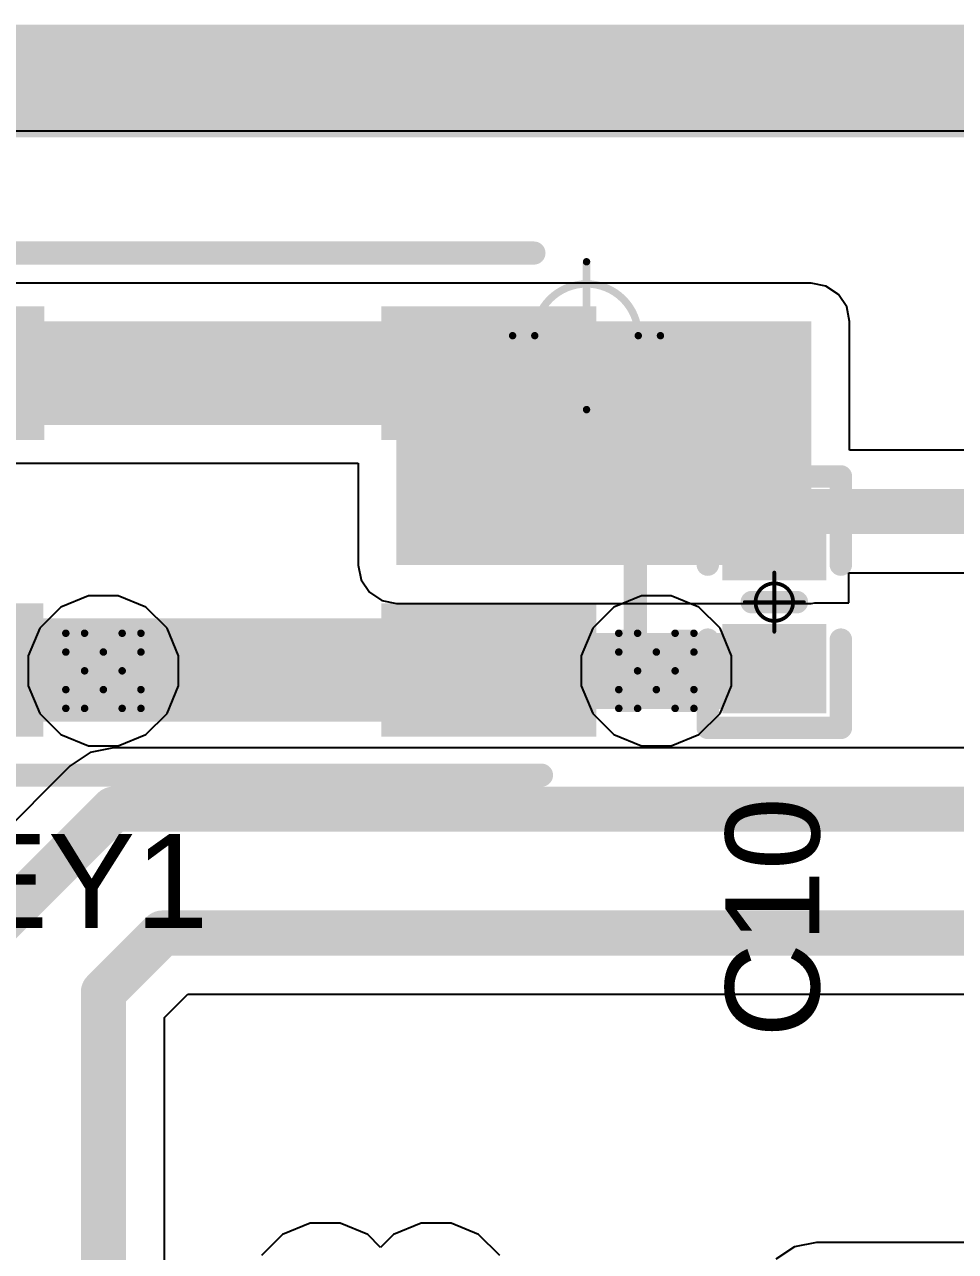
# Model space of a CAD drawing. Header units: inches. Extents: x -13 to 356, y -4 to 120.
# Drawn here: x 5.85 to 12.15, y 35.94 to 44.24 of the extents above; entities that cross this region are included whole.
import ezdxf

# ---------------------------------------------------------------- set-up
doc = ezdxf.new("R2010")
doc.units = ezdxf.units.IN
for name, color, linetype in [('Board_outline', 56, 'Continuous'), ('Bottom Layer', 5, 'Continuous'), ('Bottom Overlay', 54, 'Continuous'), ('Drill Drawing', 1, 'Continuous'), ('GND', 16, 'Continuous'), ('Keep-Out Layer', 6, 'Continuous'), ('Mechanical 15', 56, 'Continuous'), ('POWER', 76, 'Continuous'), ('Top Layer', 1, 'Continuous'), ('Top Overlay', 2, 'Continuous'), ('Top Paste', 8, 'Continuous'), ('Top Solder', 216, 'Continuous'), ('Via Holes', 16, 'Continuous')]:
    doc.layers.add(name, color=color, linetype=linetype)
doc.styles.add('Arial', font='', dxfattribs={"height": 0.2})
doc.styles.get('Arial').set_extended_font_data('Arial')

# ---------------------------------------------------------------- blocks, each defined once
blk = doc.blocks.new('TSW_SMD_6_6_5_33')
at = {"layer": 'Top Layer'}
for points in [[(0.03539998, 2.61060057), (1.28540002, 2.61060057), (1.28540002, 1.91059943), (0.03539998, 1.91059943)], [(3.7749988, 2.61055993), (5.024998839999999, 2.61055993), (5.024998839999999, 1.91055879), (3.7749988, 1.91055879)], [(0.03539998, 0.60400057), (1.28540002, 0.60400057), (1.28540002, -0.09600057), (0.03539998, -0.09600057)], [(3.769199979999999, 0.60400057), (5.01920002, 0.60400057), (5.01920002, -0.09600057), (3.769199979999999, -0.09600057)]]:
    blk.add_hatch(color=1, dxfattribs=at).paths.add_polyline_path(points)
at = {"layer": 'Top Paste'}
for points in [[(0.03539998, 2.61060057), (1.28540002, 2.61060057), (1.28540002, 1.91059943), (0.03539998, 1.91059943)], [(3.7749988, 2.61055993), (5.024998839999999, 2.61055993), (5.024998839999999, 1.91055879), (3.7749988, 1.91055879)], [(0.03539998, 0.60400057), (1.28540002, 0.60400057), (1.28540002, -0.09600057), (0.03539998, -0.09600057)], [(3.769199979999999, 0.60400057), (5.01920002, 0.60400057), (5.01920002, -0.09600057), (3.769199979999999, -0.09600057)]]:
    blk.add_hatch(color=8, dxfattribs=at).paths.add_polyline_path(points)
at = {"layer": 'Top Solder'}
for points in [[(-0.06620002, 2.71220057), (1.38700002, 2.71220057), (1.38700002, 1.80899943), (-0.06620002, 1.80899943)], [(3.6733988, 2.71215993), (5.12659884, 2.71215993), (5.12659884, 1.80895879), (3.6733988, 1.80895879)], [(-0.06620002, 0.70560057), (1.38700002, 0.70560057), (1.38700002, -0.19760057), (-0.06620002, -0.19760057)], [(3.66759998, 0.70560057), (5.120800019999999, 0.70560057), (5.120800019999999, -0.19760057), (3.66759998, -0.19760057)]]:
    blk.add_hatch(color=216, dxfattribs=at).paths.add_polyline_path(points)
at = {"layer": 'Mechanical 15', "const_width": 0.0499999}
for points in [[(0, 0.499999), (0, -0.499999)], [(0.499999, 0), (-0.499999, 0)]]:
    blk.add_lwpolyline(points, dxfattribs=at)
at = {"layer": 'Mechanical 15'}
for points, const_width in [([(-0.01249934, 0.499999, 1), (0.01249934, 0.499999, 1)], 0.02499868), ([(0.3499993, 0, 1), (-0.3499993, 0, 1)], 0.0499999), ([(-0.5124983399999999, 0, 1), (-0.4874996599999999, 0, 1)], 0.02499868), ([(-0.36249864, 0, 1), (-0.33749996, 0, 1)], 0.02499868), ([(0.33749996, 0, 1), (0.36249864, 0, 1)], 0.02499868), ([(0.4874996599999999, 0, 1), (0.5124983399999999, 0, 1)], 0.02499868), ([(-0.01249934, -0.499999, 1), (0.01249934, -0.499999, 1)], 0.02499868)]:
    blk.add_lwpolyline(points, format="xyb", close=True, dxfattribs=dict(at, const_width=const_width))
at = {"layer": 'Top Overlay', "const_width": 0.156464}
for points in [[(4.8768, 2.9718), (0.3048, 2.9718)], [(5.334, 2.54), (5.334, 0)], [(-0.3302, 2.1082), (-0.3302, 0.508)], [(0.635, -0.5588), (0.3556, -0.5588)], [(4.8514, -0.5588), (0.635, -0.5588)]]:
    blk.add_lwpolyline(points, dxfattribs=at)
at = {"layer": 'Top Overlay', "const_width": 0.078232}
for points in [[(0.265684, 2.9718, 1), (0.343916, 2.9718, 1)], [(4.837683999999999, 2.9718, 1), (4.915915999999999, 2.9718, 1)], [(5.294884, 2.54, 1), (5.373116, 2.54, 1)], [(-0.369316, 2.1082, 1), (-0.291084, 2.1082, 1)], [(-0.369316, 0.508, 1), (-0.291084, 0.508, 1)], [(5.294884, 0, 1), (5.373116, 0, 1)], [(0.316484, -0.5588, 1), (0.394716, -0.5588, 1)], [(0.595884, -0.5588, 1), (0.6741159999999999, -0.5588, 1)], [(0.595884, -0.5588, 1), (0.6741159999999999, -0.5588, 1)], [(4.812283999999999, -0.5588, 1), (4.890516, -0.5588, 1)]]:
    blk.add_lwpolyline(points, format="xyb", close=True, dxfattribs=at)
blk = doc.blocks.new('C_0402_L_42')
at = {"layer": 'Top Layer'}
for points in [[(-0.6499986999999999, 0.2499995), (-0.2499995, 0.2499995), (-0.2499995, -0.2499995), (-0.6499986999999999, -0.2499995)], [(0.24991822, 0.24991822), (0.64991742, 0.24991822), (0.64991742, -0.25008078), (0.24991822, -0.25008078)]]:
    blk.add_hatch(color=1, dxfattribs=at).paths.add_polyline_path(points)
at = {"layer": 'Top Paste'}
for points in [[(-0.6499986999999999, 0.2499995), (-0.2499995, 0.2499995), (-0.2499995, -0.2499995), (-0.6499986999999999, -0.2499995)], [(0.24991822, 0.24991822), (0.64991742, 0.24991822), (0.64991742, -0.25008078), (0.24991822, -0.25008078)]]:
    blk.add_hatch(color=8, dxfattribs=at).paths.add_polyline_path(points)
at = {"layer": 'Top Solder'}
for points in [[(-0.7515987, 0.3515995), (-0.1483995, 0.3515995), (-0.1483995, -0.3515995), (-0.7515987, -0.3515995)], [(0.14831822, 0.35151822), (0.75151742, 0.35151822), (0.75151742, -0.35168078), (0.14831822, -0.35168078)]]:
    blk.add_hatch(color=216, dxfattribs=at).paths.add_polyline_path(points)
at = {"layer": 'Mechanical 15', "const_width": 0.0254}
for points in [[(0, -0.1999996), (0, 0.1999996)], [(0.1999996, 0), (-0.1999996, 0)]]:
    blk.add_lwpolyline(points, dxfattribs=at)
at = {"layer": 'Mechanical 15'}
for points, const_width in [([(-0.00635, 0.1999996, 1), (0.00635, 0.1999996, 1)], 0.0127), ([(0.127, 0, 1), (-0.127, 0, 1)], 0.0254), ([(-0.2063496, 0, 1), (-0.1936496, 0, 1)], 0.0127), ([(-0.13335, 0, 1), (-0.12065, 0, 1)], 0.0127), ([(0.12065, 0, 1), (0.13335, 0, 1)], 0.0127), ([(0.1936496, 0, 1), (0.2063496, 0, 1)], 0.0127), ([(-0.00635, -0.1999996, 1), (0.00635, -0.1999996, 1)], 0.0127)]:
    blk.add_lwpolyline(points, format="xyb", close=True, dxfattribs=dict(at, const_width=const_width))
at = {"layer": 'Top Overlay', "const_width": 0.1524}
for points in [[(-0.84991956, -0.44991782), (-0.84991956, 0.44991782)], [(-0.254, 0.44991782), (-0.84991956, 0.44991782)], [(0.84991956, 0.44991782), (0.254, 0.44991782)], [(0.84991956, -0.45008038), (0.84991956, 0.44991782)], [(0, -0.1524), (0, 0.1524)], [(-0.8497569999999999, -0.45008038), (-0.84991956, -0.44991782)], [(-0.254, -0.44991782), (-0.84991956, -0.44991782)], [(0.84991956, -0.44991782), (0.254, -0.44991782)]]:
    blk.add_lwpolyline(points, dxfattribs=at)
at = {"layer": 'Top Overlay', "const_width": 0.0762}
for points in [[(-0.8880195599999998, 0.44991782, 1), (-0.81181956, 0.44991782, 1)], [(-0.8880195599999998, 0.44991782, 1), (-0.81181956, 0.44991782, 1)], [(-0.2921, 0.44991782, 1), (-0.2159, 0.44991782, 1)], [(0.2159, 0.44991782, 1), (0.2921, 0.44991782, 1)], [(0.81181956, 0.44991782, 1), (0.8880195599999998, 0.44991782, 1)], [(0.81181956, 0.44991782, 1), (0.8880195599999998, 0.44991782, 1)], [(-0.0381, 0.1524, 1), (0.0381, 0.1524, 1)], [(-0.0381, -0.1524, 1), (0.0381, -0.1524, 1)], [(-0.8880195599999998, -0.44991782, 1), (-0.81181956, -0.44991782, 1)], [(-0.8880195599999998, -0.44991782, 1), (-0.81181956, -0.44991782, 1)], [(-0.8880195599999998, -0.44991782, 1), (-0.81181956, -0.44991782, 1)], [(-0.8878569999999999, -0.45008038, 1), (-0.8116569999999999, -0.45008038, 1)], [(-0.2921, -0.44991782, 1), (-0.2159, -0.44991782, 1)], [(0.2159, -0.44991782, 1), (0.2921, -0.44991782, 1)], [(0.81181956, -0.44991782, 1), (0.8880195599999998, -0.44991782, 1)], [(0.81181956, -0.45008038, 1), (0.8880195599999998, -0.45008038, 1)]]:
    blk.add_lwpolyline(points, format="xyb", close=True, dxfattribs=at)

msp = doc.modelspace()

# ---------------------------------------------------------------- hatches: boundary and pattern name
at = {"layer": 'Bottom Layer'}
h = msp.add_hatch(color=5, dxfattribs=at)
edge = h.paths.add_edge_path()
edge.add_arc((6.38465322, 39.87064416), 0.254, 0, 360)
h = msp.add_hatch(color=5, dxfattribs=at)
edge = h.paths.add_edge_path()
edge.add_arc((10.12425204, 39.87060352), 0.254, 0, 360)
at = {"layer": 'GND'}
h = msp.add_hatch(color=16, dxfattribs=at)
edge = h.paths.add_edge_path()
edge.add_arc((6.38465322, 39.87064416), 0.254, 0, 360)
h = msp.add_hatch(color=16, dxfattribs=at)
edge = h.paths.add_edge_path()
edge.add_arc((10.12425204, 39.87060352), 0.254, 0, 360)
at = {"layer": 'POWER'}
h = msp.add_hatch(color=76, dxfattribs=at)
edge = h.paths.add_edge_path()
edge.add_arc((6.38465322, 39.87064416), 0.254, 0, 360)
h = msp.add_hatch(color=76, dxfattribs=at)
edge = h.paths.add_edge_path()
edge.add_arc((10.12425204, 39.87060352), 0.254, 0, 360)
at = {"layer": 'Top Layer'}
for points in [[(4.63279998, 41.53299796), (9.61660002, 41.53299796), (9.61660002, 42.23300164), (4.63279998, 42.23300164)], [(8.36659998, 40.5851995), (11.1719995, 40.5851995), (11.1719995, 42.23299909999999), (8.36659998, 42.23299909999999)], [(4.62700116, 39.52639796), (9.61659748, 39.52639796), (9.61659748, 40.22644228), (4.62700116, 40.22644228)], [(8.99160508, 40.1263104), (8.99160508, 39.6127986), (11.17191568, 39.6127986), (11.17191568, 40.1263104)]]:
    msp.add_hatch(color=1, dxfattribs=at).paths.add_polyline_path(points)
h = msp.add_hatch(color=1, dxfattribs=at)
edge = h.paths.add_edge_path()
edge.add_arc((6.38465322, 39.87064416), 0.254, 0, 360)
h = msp.add_hatch(color=1, dxfattribs=at)
edge = h.paths.add_edge_path()
edge.add_arc((10.12425204, 39.87060352), 0.254, 0, 360)
at = {"layer": 'Via Holes'}
h = msp.add_hatch(color=7, dxfattribs=at)
edge = h.paths.add_edge_path()
edge.add_arc((6.38465322, 39.87064416), 0.127, 0, 360)
h = msp.add_hatch(color=7, dxfattribs=at)
edge = h.paths.add_edge_path()
edge.add_arc((10.12425204, 39.87060352), 0.127, 0, 360)

# ---------------------------------------------------------------- linework, layer by layer
at = {"layer": 'Board_outline', "const_width": 0.7619999999999999}
for points in [[(-2.4183594, 43.86000118), (31.29000092, 43.86000372)], [(-2.4183594, 43.86000118), (31.29000092, 43.86000372)], [(-2.4183594, 43.86000118), (31.29000092, 43.86000372)], [(-2.4183213, 43.86000118), (31.29000092, 43.86000372)]]:
    msp.add_lwpolyline(points, dxfattribs=at)
at = {"layer": 'Bottom Layer'}
for p, q in [((-2.41833908, 43.52125916), (31.29000092, 43.5212617)), ((6.453759, 39.34967492), (6.29518934, 39.3181332)), ((18.71641926, 39.34967492), (6.453759, 39.34967492)), ((6.29518934, 39.3181332), (6.16075984, 39.22831118)), ((6.16075984, 39.22831118), (5.36984956, 38.4374009)), ((6.79901358, 37.5264172), (6.9560948, 37.68349842)), ((6.9560948, 37.68349842), (17.97981164, 37.68349842)), ((6.79901358, 35.35090719999999), (6.79901358, 37.5264172)), ((11.05870026, 35.9760266), (10.93267308, 35.89181798)), ((11.20735884, 36.00559728), (11.05870026, 35.9760266)), ((21.76804384, 36.00559728), (11.20735884, 36.00559728))]:
    msp.add_line(p, q, dxfattribs=at)
at = {"layer": 'Bottom Layer', "const_width": 0.3048}
for points in [[(5.63459122, 38.11614424), (6.453759, 38.93531202)], [(6.453759, 38.93531202), (18.71641926, 38.93531202)], [(6.384650679999999, 37.69805262), (6.784459379999999, 38.09786131999999)], [(6.784459379999999, 38.09786131999999), (18.28386996, 38.09786131999999)], [(6.384650679999999, 34.8469077), (6.384650679999999, 37.69805262)]]:
    msp.add_lwpolyline(points, dxfattribs=at)
at = {"layer": 'Bottom Layer', "const_width": 0.1524}
for points in [[(6.377559, 38.93531202, 1), (6.529959, 38.93531202, 1)], [(6.377559, 38.93531202, 1), (6.529959, 38.93531202, 1)], [(6.70825938, 38.09786131999999, 1), (6.860659379999999, 38.09786131999999, 1)], [(6.70825938, 38.09786131999999, 1), (6.860659379999999, 38.09786131999999, 1)], [(6.30845068, 37.69805262, 1), (6.460850679999999, 37.69805262, 1)], [(6.30845068, 37.69805262, 1), (6.460850679999999, 37.69805262, 1)]]:
    msp.add_lwpolyline(points, format="xyb", close=True, dxfattribs=at)
at = {"layer": 'Bottom Overlay', "const_width": 0.7619999999999999}
msp.add_lwpolyline([(-2.4183594, 43.86000118), (31.29000092, 43.86000372)], dxfattribs=at)
at = {"layer": 'Drill Drawing', "const_width": 0.0508}
for points in [[(6.13065322, 39.99764416), (6.13065322, 40.12464416)], [(6.13065322, 40.12464416), (6.25765322, 40.12464416)], [(6.25765322, 40.12464416), (6.38465322, 39.99764416)], [(6.38465322, 39.99764416), (6.511653219999999, 40.12464416)], [(6.511653219999999, 40.12464416), (6.638653219999999, 40.12464416)], [(6.638653219999999, 39.99764416), (6.638653219999999, 40.12464416)], [(9.87025204, 39.99760352), (9.87025204, 40.12460351999999)], [(9.87025204, 40.12460351999999), (9.99725204, 40.12460351999999)], [(9.99725204, 40.12460351999999), (10.12425204, 39.99760352)], [(10.12425204, 39.99760352), (10.25125204, 40.12460351999999)], [(10.25125204, 40.12460351999999), (10.37825204, 40.12460351999999)], [(10.37825204, 39.99760352), (10.37825204, 40.12460351999999)], [(6.13065322, 39.99764416), (6.25765322, 39.87064416)], [(6.511653219999999, 39.87064416), (6.638653219999999, 39.99764416)], [(9.87025204, 39.99760352), (9.99725204, 39.87060352)], [(10.25125204, 39.87060352), (10.37825204, 39.99760352)], [(6.13065322, 39.74364416), (6.25765322, 39.87064416)], [(6.511653219999999, 39.87064416), (6.638653219999999, 39.74364416)], [(9.87025204, 39.74360352), (9.99725204, 39.87060352)], [(10.25125204, 39.87060352), (10.37825204, 39.74360352)], [(6.13065322, 39.61664415999999), (6.13065322, 39.74364416)], [(6.25765322, 39.61664415999999), (6.38465322, 39.74364416)], [(6.38465322, 39.74364416), (6.511653219999999, 39.61664415999999)], [(6.638653219999999, 39.61664415999999), (6.638653219999999, 39.74364416)], [(9.87025204, 39.61660352), (9.87025204, 39.74360352)], [(9.99725204, 39.61660352), (10.12425204, 39.74360352)], [(10.12425204, 39.74360352), (10.25125204, 39.61660352)], [(10.37825204, 39.61660352), (10.37825204, 39.74360352)], [(6.13065322, 39.61664415999999), (6.25765322, 39.61664415999999)], [(6.511653219999999, 39.61664415999999), (6.638653219999999, 39.61664415999999)], [(9.87025204, 39.61660352), (9.99725204, 39.61660352)], [(10.25125204, 39.61660352), (10.37825204, 39.61660352)]]:
    msp.add_lwpolyline(points, dxfattribs=at)
at = {"layer": 'Drill Drawing', "const_width": 0.0254}
for points in [[(6.11795322, 40.12464416, 1), (6.14335322, 40.12464416, 1)], [(6.11795322, 40.12464416, 1), (6.14335322, 40.12464416, 1)], [(6.24495322, 40.12464416, 1), (6.27035322, 40.12464416, 1)], [(6.24495322, 40.12464416, 1), (6.27035322, 40.12464416, 1)], [(6.49895322, 40.12464416, 1), (6.524353219999999, 40.12464416, 1)], [(6.49895322, 40.12464416, 1), (6.524353219999999, 40.12464416, 1)], [(6.62595322, 40.12464416, 1), (6.65135322, 40.12464416, 1)], [(6.62595322, 40.12464416, 1), (6.65135322, 40.12464416, 1)], [(9.85755204, 40.12460351999999, 1), (9.88295204, 40.12460351999999, 1)], [(9.85755204, 40.12460351999999, 1), (9.88295204, 40.12460351999999, 1)], [(9.98455204, 40.12460351999999, 1), (10.00995204, 40.12460351999999, 1)], [(9.98455204, 40.12460351999999, 1), (10.00995204, 40.12460351999999, 1)], [(10.23855204, 40.12460351999999, 1), (10.26395204, 40.12460351999999, 1)], [(10.23855204, 40.12460351999999, 1), (10.26395204, 40.12460351999999, 1)], [(10.36555204, 40.12460351999999, 1), (10.39095204, 40.12460351999999, 1)], [(10.36555204, 40.12460351999999, 1), (10.39095204, 40.12460351999999, 1)], [(6.11795322, 39.99764416, 1), (6.14335322, 39.99764416, 1)], [(6.11795322, 39.99764416, 1), (6.14335322, 39.99764416, 1)], [(6.371953219999999, 39.99764416, 1), (6.397353219999999, 39.99764416, 1)], [(6.371953219999999, 39.99764416, 1), (6.397353219999999, 39.99764416, 1)], [(6.62595322, 39.99764416, 1), (6.65135322, 39.99764416, 1)], [(6.62595322, 39.99764416, 1), (6.65135322, 39.99764416, 1)], [(9.85755204, 39.99760352, 1), (9.88295204, 39.99760352, 1)], [(9.85755204, 39.99760352, 1), (9.88295204, 39.99760352, 1)], [(10.11155204, 39.99760352, 1), (10.13695204, 39.99760352, 1)], [(10.11155204, 39.99760352, 1), (10.13695204, 39.99760352, 1)], [(10.36555204, 39.99760352, 1), (10.39095204, 39.99760352, 1)], [(10.36555204, 39.99760352, 1), (10.39095204, 39.99760352, 1)], [(6.24495322, 39.87064416, 1), (6.27035322, 39.87064416, 1)], [(6.24495322, 39.87064416, 1), (6.27035322, 39.87064416, 1)], [(6.49895322, 39.87064416, 1), (6.524353219999999, 39.87064416, 1)], [(6.49895322, 39.87064416, 1), (6.524353219999999, 39.87064416, 1)], [(9.98455204, 39.87060352, 1), (10.00995204, 39.87060352, 1)], [(9.98455204, 39.87060352, 1), (10.00995204, 39.87060352, 1)], [(10.23855204, 39.87060352, 1), (10.26395204, 39.87060352, 1)], [(10.23855204, 39.87060352, 1), (10.26395204, 39.87060352, 1)], [(6.11795322, 39.74364416, 1), (6.14335322, 39.74364416, 1)], [(6.11795322, 39.74364416, 1), (6.14335322, 39.74364416, 1)], [(6.371953219999999, 39.74364416, 1), (6.397353219999999, 39.74364416, 1)], [(6.371953219999999, 39.74364416, 1), (6.397353219999999, 39.74364416, 1)], [(6.62595322, 39.74364416, 1), (6.65135322, 39.74364416, 1)], [(6.62595322, 39.74364416, 1), (6.65135322, 39.74364416, 1)], [(9.85755204, 39.74360352, 1), (9.88295204, 39.74360352, 1)], [(9.85755204, 39.74360352, 1), (9.88295204, 39.74360352, 1)], [(10.11155204, 39.74360352, 1), (10.13695204, 39.74360352, 1)], [(10.11155204, 39.74360352, 1), (10.13695204, 39.74360352, 1)], [(10.36555204, 39.74360352, 1), (10.39095204, 39.74360352, 1)], [(10.36555204, 39.74360352, 1), (10.39095204, 39.74360352, 1)], [(6.11795322, 39.61664415999999, 1), (6.14335322, 39.61664415999999, 1)], [(6.11795322, 39.61664415999999, 1), (6.14335322, 39.61664415999999, 1)], [(6.24495322, 39.61664415999999, 1), (6.27035322, 39.61664415999999, 1)], [(6.24495322, 39.61664415999999, 1), (6.27035322, 39.61664415999999, 1)], [(6.49895322, 39.61664415999999, 1), (6.524353219999999, 39.61664415999999, 1)], [(6.49895322, 39.61664415999999, 1), (6.524353219999999, 39.61664415999999, 1)], [(6.62595322, 39.61664415999999, 1), (6.65135322, 39.61664415999999, 1)], [(6.62595322, 39.61664415999999, 1), (6.65135322, 39.61664415999999, 1)], [(9.85755204, 39.61660352, 1), (9.88295204, 39.61660352, 1)], [(9.85755204, 39.61660352, 1), (9.88295204, 39.61660352, 1)], [(9.98455204, 39.61660352, 1), (10.00995204, 39.61660352, 1)], [(9.98455204, 39.61660352, 1), (10.00995204, 39.61660352, 1)], [(10.23855204, 39.61660352, 1), (10.26395204, 39.61660352, 1)], [(10.23855204, 39.61660352, 1), (10.26395204, 39.61660352, 1)], [(10.36555204, 39.61660352, 1), (10.39095204, 39.61660352, 1)], [(10.36555204, 39.61660352, 1), (10.39095204, 39.61660352, 1)]]:
    msp.add_lwpolyline(points, format="xyb", close=True, dxfattribs=at)
at = {"layer": 'GND'}
msp.add_line((-2.41833908, 43.52125916), (31.29000092, 43.5212617), dxfattribs=at)
at = {"layer": 'Keep-Out Layer', "const_width": 0.156464}
for points in [[(-2.41833908, 43.86000118), (31.28966056, 43.86000372)], [(-2.41833908, 43.86000118), (31.29000092, 43.86000372)]]:
    msp.add_lwpolyline(points, dxfattribs=at)
at = {"layer": 'POWER'}
for p, q in [((-2.41833908, 43.52125916), (31.29000092, 43.5212617)), ((6.283606939999999, 40.37864416), (6.096894079999999, 40.30130624)), ((6.485699499999999, 40.37864416), (6.283606939999999, 40.37864416)), ((6.67241236, 40.30130624), (6.485699499999999, 40.37864416)), ((10.02320576, 40.37860352), (9.8364929, 40.3012656)), ((10.22529832, 40.37860352), (10.02320576, 40.37860352)), ((10.41201118, 40.3012656), (10.22529832, 40.37860352)), ((6.096894079999999, 40.30130624), (5.95399114, 40.1584033)), ((6.815315299999999, 40.1584033), (6.67241236, 40.30130624)), ((9.8364929, 40.3012656), (9.69358996, 40.15836266)), ((10.55491412, 40.15836266), (10.41201118, 40.3012656)), ((5.95399114, 40.1584033), (5.87665322, 39.97169044)), ((6.89265322, 39.97169044), (6.815315299999999, 40.1584033)), ((9.69358996, 40.15836266), (9.61625204, 39.9716498)), ((10.63225204, 39.9716498), (10.55491412, 40.15836266)), ((5.87665322, 39.97169044), (5.87665322, 39.76959788)), ((6.89265322, 39.76959788), (6.89265322, 39.97169044)), ((9.61625204, 39.9716498), (9.61625204, 39.76955724)), ((10.63225204, 39.76955724), (10.63225204, 39.9716498)), ((5.87665322, 39.76959788), (5.95399114, 39.58288502)), ((6.815315299999999, 39.58288502), (6.89265322, 39.76959788)), ((9.61625204, 39.76955724), (9.69358996, 39.58284438)), ((10.55491412, 39.58284438), (10.63225204, 39.76955724)), ((5.95399114, 39.58288502), (6.096894079999999, 39.43998208)), ((6.67241236, 39.43998208), (6.815315299999999, 39.58288502)), ((9.69358996, 39.58284438), (9.8364929, 39.43994144)), ((10.41201118, 39.43994144), (10.55491412, 39.58284438)), ((6.096894079999999, 39.43998208), (6.283606939999999, 39.36264415999999)), ((6.485699499999999, 39.36264415999999), (6.67241236, 39.43998208)), ((9.8364929, 39.43994144), (10.02320576, 39.36260352)), ((10.22529832, 39.36260352), (10.41201118, 39.43994144)), ((6.283606939999999, 39.36264415999999), (6.485699499999999, 39.36264415999999)), ((10.02320576, 39.36260352), (10.22529832, 39.36260352)), ((7.783476939999999, 36.136707), (7.59676408, 36.05936908)), ((7.9855695, 36.136707), (7.783476939999999, 36.136707)), ((8.17228236, 36.05936908), (7.9855695, 36.136707)), ((8.533541479999998, 36.136707), (8.34682862, 36.05936908)), ((8.73563404, 36.136707), (8.533541479999998, 36.136707)), ((8.922346899999999, 36.05936908), (8.73563404, 36.136707)), ((7.59676408, 36.05936908), (7.453861139999999, 35.91646614)), ((8.25955676, 35.97209722), (8.17228236, 36.05936908)), ((8.34682862, 36.05936908), (8.25955676, 35.97209722)), ((9.06524984, 35.91646614), (8.922346899999999, 36.05936908))]:
    msp.add_line(p, q, dxfattribs=at)
at = {"layer": 'Top Layer'}
for p, q in [((-2.41833908, 43.52125916), (31.29000092, 43.5212617)), ((11.1719995, 42.4919775), (4.63279998, 42.4919775)), ((11.27110522, 42.47226456), (11.1719995, 42.4919775)), ((11.35512334, 42.41612548), (11.27110522, 42.47226456)), ((11.41126242, 42.33210735999999), (11.35512334, 42.41612548)), ((11.43097536, 42.23300164), (11.41126242, 42.33210735999999)), ((11.43097536, 41.36248267999999), (11.43097536, 42.23300164)), ((14.49808124, 41.36248267999999), (11.43097536, 41.36248267999999)), ((4.63279998, 41.2740221), (8.107624119999999, 41.2740221)), ((8.107624119999999, 41.2740221), (8.107624119999999, 40.5851995)), ((8.107624119999999, 40.5851995), (8.127337059999999, 40.48609378)), ((11.4259995, 40.3311995), (11.4259995, 40.53375688)), ((11.4259995, 40.53375688), (17.67722906, 40.53375688)), ((8.127337059999999, 40.48609378), (8.183476139999998, 40.40207565999999)), ((8.183476139999998, 40.40207565999999), (8.26749426, 40.34593658)), ((8.26749426, 40.34593658), (8.36659998, 40.32622363999999)), ((8.36659998, 40.32622363999999), (11.1719995, 40.32622363999999)), ((11.1719995, 40.32622363999999), (11.19701596, 40.3311995)), ((11.19701596, 40.3311995), (11.4259995, 40.3311995))]:
    msp.add_line(p, q, dxfattribs=at)
at = {"layer": 'Top Layer', "const_width": 0.3048}
for points in [[(9.76929974, 41.4090993), (10.23027926, 40.94811978)], [(10.23027926, 40.94811978), (21.41132878, 40.94811978)]]:
    msp.add_lwpolyline(points, dxfattribs=at)
at = {"layer": 'Top Layer', "const_width": 0.1524}
for points in [[(9.69309974, 41.4090993, 1), (9.84549974, 41.4090993, 1)], [(10.15407926, 40.94811978, 1), (10.30647926, 40.94811978, 1)], [(10.15407926, 40.94811978, 1), (10.30647926, 40.94811978, 1)]]:
    msp.add_lwpolyline(points, format="xyb", close=True, dxfattribs=at)
at = {"layer": 'Top Overlay', "const_width": 0.7619999999999999}
msp.add_lwpolyline([(-2.4183213, 43.86000118), (31.29000092, 43.86000372)], dxfattribs=at)

# ---------------------------------------------------------------- block references
for name, p, rotation in [('TSW_SMD_6_6_5_33', (9.652, 42.1369998), 180), ('C_0402_L_42', (10.922, 40.3352), 270)]:
    msp.add_blockref(name, p, dxfattribs=dict(rotation=rotation))

# ---------------------------------------------------------------- texts
at = {"layer": 'Top Overlay', "style": 'Arial'}
msp.add_text('C10', height=0.635, rotation=90, dxfattribs=at).set_placement((11.2268, 37.3888))
msp.add_text('KEY1', height=0.635, dxfattribs=at).set_placement((4.826, 38.1326136))

doc.saveas('drawing.dxf')
